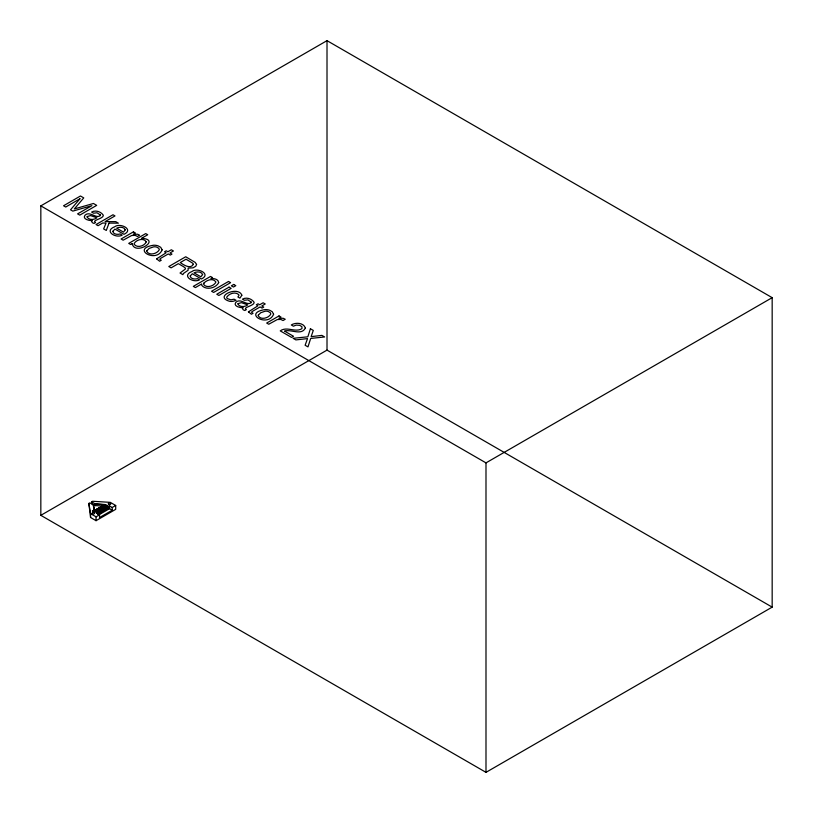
<?xml version="1.0" encoding="UTF-8"?>
<svg xmlns="http://www.w3.org/2000/svg" width="813" height="813" viewBox="0 0 813 813"><rect width="100%" height="100%" fill="white"/><g stroke="black" fill="none" stroke-linecap="round" stroke-linejoin="round"><path stroke-width="1.22" d="M98.861 512.525L99.044 512.007L95.467 509.944L95.284 510.462L98.861 512.525L98.861 513.816L99.674 513.338L99.501 511.763L95.924 509.7L96.595 509.284L100.172 511.357L99.999 513.155L100.812 512.688L100.639 511.082L97.062 509.019L97.733 508.633L101.31 510.696L101.127 512.505L101.95 512.027L101.767 510.432L98.19 508.369L98.871 507.973L102.448 510.046L102.265 511.844L98.454 509.66M96.422 509.802L96.595 509.284M97.733 508.633L97.56 510.442M98.688 508.491L98.871 507.973M99.826 507.84L100.009 507.322L103.586 509.385L103.403 511.194L104.216 510.716L104.044 509.121L100.466 507.058L101.137 506.662L104.714 508.735L104.542 510.534L105.355 510.066L105.182 508.46L101.605 506.397L102.275 506.011L105.853 508.074L105.67 509.883L106.493 509.405L106.31 507.81L102.733 505.747L103.414 505.351L106.991 507.414L106.808 509.223L107.631 508.755L107.448 507.149L103.871 505.086L104.552 504.7L108.129 506.763L107.946 508.572L104.125 506.387M101.137 506.662L100.964 507.18L104.542 509.243M102.103 506.529L102.275 506.011M103.414 505.351L103.231 507.16M104.369 505.219L104.552 504.7M95.467 509.944L94.786 510.33L98.363 512.393L98.546 513.999L97.723 514.466L97.906 512.769L94.328 510.594L94.145 511.113L93.404 505.036M99.501 511.763L100.172 511.357M40.833 205.872L327.009 40.65L772.167 297.66L772.167 607.128L485.991 772.35L40.833 515.34L40.833 205.872L485.991 462.882L772.167 297.66M40.833 515.34L327.009 350.118L772.167 607.128M103.942 505.981L95.192 505.605L91.615 503.542L91.615 501.834L92.601 501.265L110.304 502.363L115.7 505.483L115.7 509.345L96.056 520.686L90.568 517.495L88.851 503.43L89.826 502.861L93.404 504.924L94.328 510.706M104.216 510.716L99.511 508.023L100.009 507.322M98.363 512.393L99.044 512.007M100.639 511.082L101.31 510.696M101.767 510.432L102.448 510.046M103.586 509.385L102.265 511.844M104.044 509.121L104.714 508.735M105.182 508.46L105.853 508.074M106.31 507.81L106.991 507.414M107.448 507.149L108.129 506.763M115.7 505.483L112.214 507.495L109.531 505.94L108.586 506.489L108.759 508.095L107.946 508.572M98.973 514.781L109.531 508.684L112.214 510.239L112.214 507.495M88.851 503.43L90.568 513.643L96.056 516.814L99.542 514.802L99.542 517.546L112.214 510.239M91.615 501.834L95.192 503.897L105.009 504.538L108.759 506.804M95.192 504.009L105.182 504.741L105.182 505.412M108.586 506.601L105.009 504.538M107.631 507.464L103.871 505.086M107.631 508.755L102.733 505.747M105.019 508.196L106.808 509.223M101.605 506.397L105.355 508.775M100.466 507.058L105.355 510.066M101.859 508.989L104.542 510.534M99.328 507.708L103.403 509.903M101.95 510.737L98.19 508.369M101.95 512.027L97.062 509.019M99.349 511.468L101.127 512.505M95.924 509.7L99.674 512.048M94.786 510.33L99.674 513.338M95.934 512.149L97.723 513.176M96.757 512.962L98.546 513.999M99.542 514.802L96.859 513.257L97.906 512.769M94.003 511.255L93.404 504.924M485.991 462.882L485.991 772.35M327.009 40.65L327.009 350.118M109.531 505.94L109.531 508.684M101.777 506.712L101.777 508.003M100.639 507.363L100.639 508.653M96.097 509.985L96.097 511.275M96.056 516.814L96.056 520.686M95.192 503.897L95.192 505.605M94.969 510.645L94.969 511.936M90.568 513.643L90.568 517.495M94.034 512.576A1.26 0.732 0 0 1 94.46 513.582A1.26 0.732 0 0 1 92.723 513.826A1.26 0.732 0 0 1 92.296 512.83M92.763 512.566A1.26 0.732 0 0 1 93.078 512.495M241.847 295.221L239.926 298.147L237.914 296.979L238.971 295.404L238.676 294.58C235.211 291.42 229.307 293.534 226.857 296.948A3.598 2.073 0 0 0 227.345 298.605L230.882 299.834L234.093 299.184L236.105 300.353L233.372 301.227A5.986 3.455 0 0 1 229.551 301.288C213.484 296.633 238.138 285.424 241.847 295.221M156.614 258.869L159.612 261.227L161.248 260.282L159.805 259.347L160.232 258.595L168.291 253.951L170.263 255.089L171.95 254.103L169.978 252.965L173.423 250.983L171.33 249.774L167.885 251.756L166.218 250.79L164.521 251.776L166.187 252.741L156.614 258.869M248.412 311.867L251.42 314.235L253.056 313.29L251.613 312.355L252.04 311.603L260.099 306.948L262.06 308.086L263.758 307.111L261.786 305.973L265.231 303.981L263.138 302.771L259.693 304.763L258.016 303.798L256.329 304.773L257.995 305.739L248.412 311.867M112.814 231.329C113.19 234.429 117.722 234.764 120.141 233.971L122.174 235.15C115.893 238.768 103.505 231.055 114.663 226.797C120.029 222.386 134.348 229.54 123.983 234.307L114.948 229.083L112.814 231.329M190.201 276.014C190.567 279.103 195.1 279.438 197.518 278.646L199.561 279.824C193.27 283.442 180.882 275.729 192.041 271.471C197.407 267.06 211.726 274.215 201.37 278.981L192.325 273.757L190.201 276.014M100.345 214.998L100.284 215.679C95.731 218.982 89.816 210.567 84.959 215.262C82.022 219.144 89.593 220.953 92.367 220.516L91.584 221.39L92.387 222.721L94.023 223.433L95.548 222.538C91.086 220.455 102.987 218.849 103.281 215.618L103.17 215.008C100.741 211.522 95.426 209.866 91.615 212.071L93.546 213.189L97.052 212.793L100.345 214.998M251.176 302.07L251.115 302.761C246.563 306.064 240.648 297.639 235.79 302.345C232.843 306.227 240.424 308.036 243.199 307.599L242.416 308.462L243.219 309.804L244.855 310.505L246.38 309.621C241.918 307.538 253.819 305.932 254.113 302.7L254.002 302.09C251.573 298.605 246.258 296.948 242.447 299.154L244.378 300.271L247.884 299.875L251.176 302.07M146.807 250.78L146.736 251.4C149.348 256.054 157.376 253.717 159.358 249.621L158.698 248.26L156.838 247.162A3.994 2.307 0 0 0 153.596 246.867L149.236 248.382L146.807 250.78M258.3 315.149L258.219 315.759C260.831 320.424 268.859 318.086 270.841 313.981L270.19 312.619L268.32 311.531A3.994 2.307 0 0 0 265.079 311.227L260.719 312.751L258.3 315.149M196.573 264.438L195.76 266.278L193.027 267.843L188.138 268.097L188.098 270.292L183.535 273.402L182.854 274.652L180.039 273.026L185.364 269.042L185.313 268.046L183.565 266.684L178.352 263.666L171.086 267.853L168.799 266.532L185.72 256.766L195.181 262.386L196.573 264.438M146.259 241.868C144.663 245.993 137.143 248.402 134.186 244.296L134.145 243.544C136.208 239.693 143.769 237.477 146.259 241.868M132.214 243.595C134.48 256.115 161.96 239.571 141.584 238.3L147.722 234.754L145.71 233.595L128.718 243.402L130.639 244.5L132.214 243.595M162.122 249.855C156.421 263.686 130.69 248.748 153.596 245.231A7.205 4.156 0 0 1 158.301 245.953L160.73 247.325L162.122 249.855M273.605 314.225C267.914 328.056 242.172 313.107 265.079 309.59A7.205 4.156 0 0 1 269.784 310.312L272.213 311.694L273.605 314.225M87.215 216.573L87.093 217.203C89.206 220.252 94.196 220.018 96.91 217.782L90.538 215.567L87.215 216.573M238.046 303.656L237.924 304.286C240.038 307.334 245.028 307.101 247.741 304.865L241.37 302.649L238.046 303.656M125.232 229.876L123.505 232.122L116.645 228.168C119.247 226.827 124.003 226.614 125.232 229.876M202.61 274.55L200.882 276.796L194.033 272.843C196.624 271.501 201.38 271.288 202.61 274.55M193.352 264.306C190.557 269.53 183.423 264.794 180.262 262.558L186.045 259.225L192.61 263.117L193.352 264.306M92.408 510.981C93.81 513.359 95.273 509.273 92.408 510.981M305.373 328.035C301.45 335.911 290.973 328.95 284.52 331.084L293.534 336.287L291.572 337.415L280.241 330.881C286.948 325.952 295.505 332.995 301.958 328.615L301.928 326.724L299.763 325.342L296.288 325.078L293.402 326.186L291.298 324.966C295.515 322.212 303.696 322.639 305.373 328.035M218.677 282.599C216.024 288.259 205.943 290.546 201.746 285.333L201.705 283.93L195.405 287.578L193.321 286.379L210.526 276.44L212.549 277.609L210.913 278.554C213.789 278.29 218.433 279.032 218.677 282.599M310.424 328.757L307.853 336.795L293.117 338.31L295.881 339.905L307.527 338.594L305.129 345.251L307.975 346.887L310.698 338.442L324.631 336.958L321.897 335.383L311.135 336.643L313.29 330.413L310.424 328.757M109.023 223.108L106.29 230.445L103.637 228.92L106.015 223.097L102.682 223.016L98.048 225.689L96.056 224.54L112.987 214.764L114.979 215.923L105.151 221.593L115.71 221.634L118.363 223.169L109.023 223.108M203.972 283.026L203.677 284.509C206.705 288.412 213.534 286.186 215.75 282.477L215.73 281.725C212.874 277.812 206.746 280.079 203.972 283.026M79.948 198.758L70.538 209.805L72.804 211.116L91.91 205.659L77.591 213.88L79.765 215.13L96.696 205.364L93.444 203.484L74.308 208.961L83.749 197.894L80.467 195.994L63.546 205.77L65.731 207.03L79.948 198.758M133.423 231.868L121.086 238.992L123.159 240.181L131.706 235.496L135.202 235.384L137.458 236.461L139.643 235.201L137.651 234.246L133.261 234.235L135.395 232.996L133.423 231.868M228.514 281.471L211.583 291.237L213.667 292.436L230.587 282.66L228.514 281.471M229.053 287.141L216.776 294.235L218.88 295.454L231.166 288.361L229.053 287.141M233.697 284.459L231.349 285.82L233.453 287.03L235.811 285.678L233.697 284.459M279.011 315.922L266.674 323.046L268.747 324.235L277.294 319.55L280.79 319.438L283.046 320.525L285.231 319.255L283.239 318.3L278.849 318.29L280.983 317.06L279.011 315.922M108.759 504.538A1.26 0.732 0 0 0 110.71 503.969A1.26 0.732 0 0 0 108.871 503.277A1.26 0.732 0 0 0 108.759 504.538"/></g></svg>
